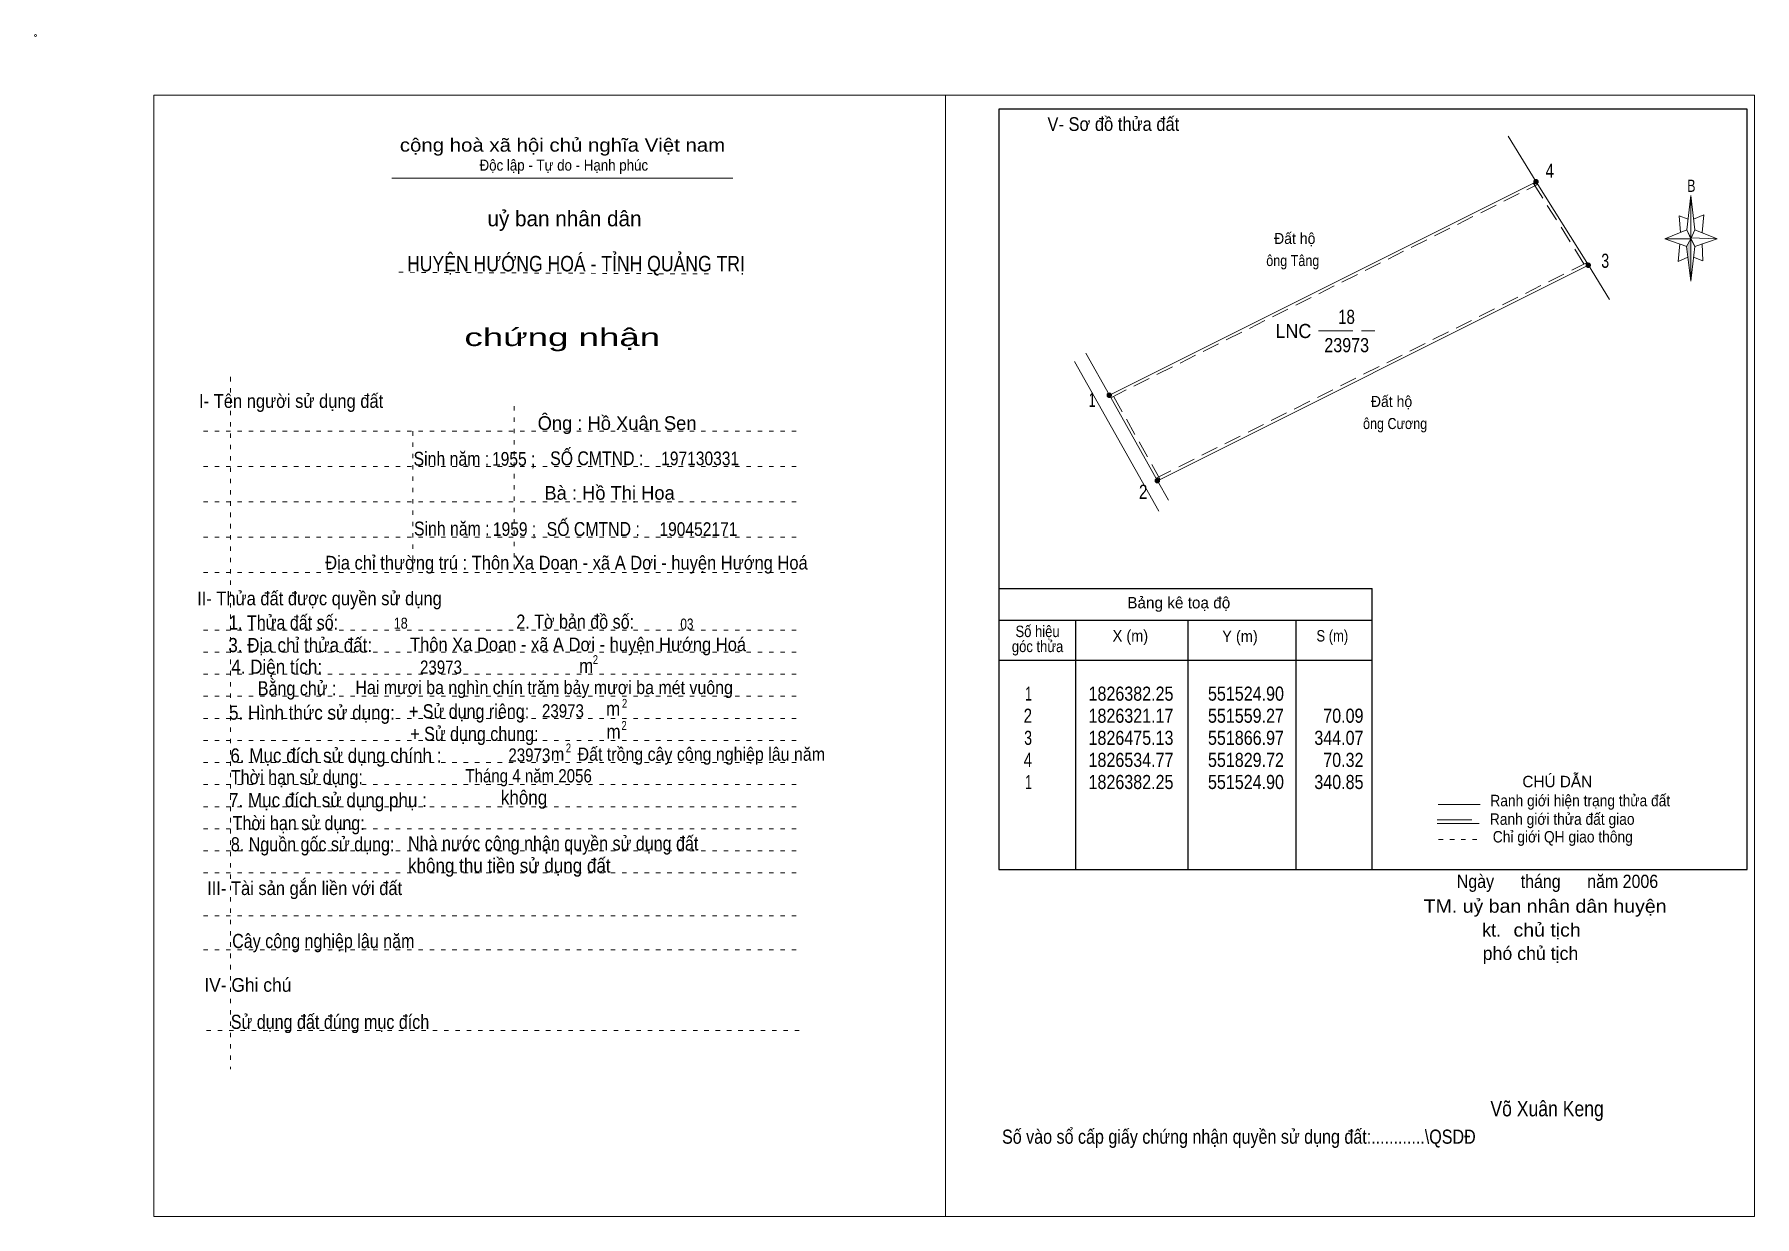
# Model space of a CAD drawing. Header units: centimetres. Extents: x -1.6 to 37.4, y -1.3 to 25.5.
import ezdxf
from ezdxf.enums import TextEntityAlignment as Align

# ---------------------------------------------------------------- set-up
doc = ezdxf.new("R2010")
doc.units = ezdxf.units.CM
doc.header["$LTSCALE"] = 0.13
for name, pattern in [('DOTTED', [1.5, 0.3, -1.2]), ('LONG_DASHED', [7.5, 6, -1.5]), ('MEDIUM_DASHED', [4.5, 3, -1.5])]:
    doc.linetypes.add(name, pattern=pattern)
for name, color, linetype, lineweight in [('1', 7, 'DOTTED', 13), ('10', 7, 'Continuous', 13), ('2', 7, 'Continuous', 25), ('3', 7, 'Continuous', 13), ('30', 7, 'Continuous', 13), ('32', 7, 'LONG_DASHED', 13), ('33', 7, 'LONG_DASHED', 13), ('35', 7, 'Continuous', 13)]:
    doc.layers.add(name, color=color, linetype=linetype, lineweight=lineweight)

msp = doc.modelspace()

# ---------------------------------------------------------------- hatches: boundary and pattern name
at = {"layer": '30'}
msp.add_hatch(color=256, dxfattribs=at).paths.add_polyline_path([(35.91, 20.87), (35.91, 19.91), (35.81, 20.69)])
at = {"layer": '32'}
for points in [[(32.4548, 22.1591, 1), (32.3548, 22.1591, 1)], [(33.6351, 20.2694, 1), (33.5351, 20.2694, 1)], [(22.7964, 17.3264, 1), (22.6964, 17.3264, 1)], [(23.8854, 15.3911, 1), (23.7854, 15.3911, 1)]]:
    msp.add_hatch(color=256, dxfattribs=at).paths.add_polyline_path(points)

# ---------------------------------------------------------------- linework, layer by layer
at = {"layer": '1', "linetype": 'Continuous'}
msp.add_line((6.51, 22.24), (14.23, 22.24), dxfattribs=at)
at = {"layer": '1'}
for p, q in [((6.67, 20.11), (13.82, 20.07)), ((2.86, 17.74), (2.86, 2.07)), ((9.28, 17.08), (9.28, 13.31)), ((2.25, 16.51), (15.75, 16.51)), ((6.99, 16.51), (6.99, 13.31)), ((2.25, 15.71), (15.75, 15.71)), ((2.25, 14.91), (15.75, 14.91)), ((2.25, 14.11), (15.75, 14.11)), ((2.25, 13.31), (15.75, 13.31)), ((2.25, 12.01), (15.75, 12.01)), ((2.25, 11.51), (15.75, 11.51)), ((2.25, 11.01), (15.75, 11.01)), ((2.25, 10.51), (15.75, 10.51)), ((2.25, 10.01), (15.75, 10.01)), ((2.25, 9.51), (15.75, 9.51)), ((2.25, 9.01), (15.75, 9.01)), ((2.25, 8.51), (15.75, 8.51)), ((2.25, 8.01), (15.75, 8.01)), ((2.25, 7.51), (15.75, 7.51)), ((2.25, 7.01), (15.75, 7.01)), ((2.25, 6.51), (15.75, 6.51)), ((2.25, 5.54), (15.75, 5.54)), ((2.25, 4.77), (15.75, 4.77)), ((2.32, 2.94), (15.82, 2.94))]:
    msp.add_line(p, q, dxfattribs=at)
at = {"layer": '10', "linetype": 'MEDIUM_DASHED'}
for p, q in [((22.78, 17.27), (32.44, 22.1)), ((32.35, 22.12), (33.53, 20.23)), ((33.56, 20.33), (23.81, 15.45)), ((23.9, 15.42), (22.81, 17.36))]:
    msp.add_line(p, q, dxfattribs=at)
at = {"layer": '10'}
for p, q in [((34.07, 19.49), (33.59, 20.27)), ((23.87, 14.7), (21.96, 18.09)), ((22.75, 17.33), (22.22, 18.28)), ((24.09, 14.95), (23.84, 15.39))]:
    msp.add_line(p, q, dxfattribs=at)
msp.add_lwpolyline([(31.77, 23.19), (31.77, 23.19), (32.41, 22.16)], dxfattribs=at)
msp.add_lwpolyline([(23.84, 15.39), (22.75, 17.33), (32.41, 22.16), (33.59, 20.27)], close=True, dxfattribs=at)
msp.add_circle((-1.55, 25.47), 0.025, dxfattribs=at)
at = {"layer": '2'}
for p, q in [((20.25, 12.95), (28.7, 12.95)), ((28.7, 6.59), (28.7, 12.95)), ((20.25, 12.23), (28.7, 12.23)), ((21.99, 6.59), (21.99, 12.23)), ((24.53, 10.89), (24.53, 12.23)), ((26.97, 12.23), (26.97, 6.59)), ((20.25, 11.33), (28.7, 11.33))]:
    msp.add_line(p, q, dxfattribs=at)
msp.add_lwpolyline([(37.18, 23.8), (20.25, 23.8), (20.25, 6.59), (37.18, 6.59)], close=True, dxfattribs=at)
msp.add_lwpolyline([(24.53, 6.59), (24.53, 10.39), (24.53, 10.89)], dxfattribs=at)
at = {"layer": '3'}
msp.add_line((19.04, 24.12), (19.04, -1.27), dxfattribs=at)
for points in [[(19.04, 24.12), (1.13, 24.12), (1.13, -1.27), (19.04, -1.27)], [(19.04, -1.27), (37.35, -1.27), (37.35, 24.12), (19.04, 24.12)]]:
    msp.add_lwpolyline(points, dxfattribs=at)
at = {"layer": '30'}
for p, q in [((35.82, 21.07), (35.91, 21.85)), ((36, 21.07), (36.5, 20.87)), ((35.82, 20.69), (35.32, 20.87)), ((36, 20.69), (35.91, 19.91)), ((36.16, 20.75), (36.18, 20.37)), ((36.18, 20.37), (35.97, 20.45))]:
    msp.add_line(p, q, dxfattribs=at)
for points in [[(35.91, 21.85), (36, 21.07), (35.91, 20.87)], [(35.91, 20.87), (35.32, 20.87), (35.82, 21.07), (36, 20.69), (36.5, 20.87), (35.91, 20.89)], [(35.91, 20.87), (35.91, 19.91), (35.81, 20.69)]]:
    msp.add_lwpolyline(points, close=True, dxfattribs=at)
for points in [[(35.97, 21.31), (36.2, 21.41), (36.16, 21.01)], [(35.91, 20.87), (35.82, 21.07), (35.32, 20.87)], [(35.85, 21.31), (35.64, 21.39), (35.67, 21.01)], [(35.66, 20.75), (35.62, 20.35), (35.84, 20.45)], [(35.91, 20.87), (36, 20.69), (36.5, 20.87)]]:
    msp.add_lwpolyline(points, dxfattribs=at)
at = {"layer": '32'}
for centre in [(32.4048, 22.1591), (33.5851, 20.2694), (22.7464, 17.3264), (23.8354, 15.3911)]:
    msp.add_circle(centre, 0.05, dxfattribs=at)
at = {"layer": '33'}
msp.add_line((27.48, 18.78), (28.76, 18.78), dxfattribs=at)
at = {"layer": '35'}
for p, q in [((30.19, 8.06), (31.14, 8.06)), ((30.17, 7.63), (31.12, 7.63))]:
    msp.add_line(p, q, dxfattribs=at)
at = {"layer": '35', "linetype": 'LONG_DASHED'}
msp.add_line((30.17, 7.71), (31.12, 7.71), dxfattribs=at)
at = {"layer": '35', "linetype": 'DOTTED'}
msp.add_line((30.2, 7.27), (31.19, 7.27), dxfattribs=at)

# ---------------------------------------------------------------- texts
at = {"layer": '1'}
for s, height, width, p in [('V- Sơ đồ thửa đất', 0.31, 0.9, (22.84, 23.31)), ('cộng hoà xã hội chủ nghĩa Việt nam', 0.3, 1.15, (10.375, 22.84)), ('Độc lập - Tự do - Hạnh phúc', 0.25, 0.9, (10.405, 22.41)), ('chứng nhận', 0.4, 1.55, (10.37, 18.44)), ('I- Tên người sử dụng đất', 0.31, 0.9, (4.235, 17.04)), ('II- Thửa đất được quyền sử dụng', 0.31, 0.9, (4.875, 12.57)), ('III- Tài sản gắn liền với đất', 0.31, 0.9, (4.54, 6.01)), ('IV- Ghi chú', 0.31, 0.95, (3.255, 3.82))]:
    msp.add_text(s, height=height, dxfattribs=dict(at, width=width)).set_placement(p, align=Align.CENTER)
msp.add_text('uỷ ban nhân dân', height=0.35, dxfattribs=at).set_placement((10.42, 21.15), align=Align.CENTER)
at = {"layer": '10'}
for s, width, p in [('  Đất hộ', 0.95, (26.3, 20.75)), ('ông Tâng', 0.85, (26.3, 20.25)), ('  Đất hộ', 0.95, (28.49, 17.06)), ('ông Cương', 0.85, (28.49, 16.56))]:
    msp.add_text(s, height=0.25, dxfattribs=dict(at, width=width)).set_placement(p)
for s, height, p in [('Ông : Hồ Xuân Sen', 0.31, (11.61, 16.54)), ('Bà : Hồ Thị Hoa', 0.31, (11.44, 14.96)), ('kt.  ', 0.3, (31.51, 5.07)), ('phó chủ tịch ', 0.3, (32.335, 4.54))]:
    msp.add_text(s, height=height, dxfattribs=at).set_placement(p, align=Align.CENTER)
for s, height, width, p in [('Sinh năm :', 0.3149, 0.85, (7.86, 15.73)), ('1955 ;', 0.31, 0.85, (9.27, 15.73)), ('SỐ CMTND :', 0.3149, 0.85, (11.15, 15.74)), ('197130331', 0.31, 0.85, (13.49, 15.74)), ('Sinh năm :', 0.3149, 0.85, (7.87, 14.15)), ('1959 ;', 0.31, 0.85, (9.29, 14.14)), ('SỐ CMTND :', 0.3149, 0.85, (11.07, 14.14)), ('190452171', 0.31, 0.85, (13.45, 14.14)), ('Địa chỉ thường trú : Thôn Xa Doan - xã A Dơi - huyện Hướng Hoá', 0.31, 0.9, (10.465, 13.38)), ('18', 0.25, 0.85, (6.715, 12.04)), ('03', 0.25, 0.8, (13.19, 12.02)), (' Thôn Xa Doan - xã A Dơi - huyện Hướng Hoá', 0.31, 0.9, (10.675, 11.53)), ('23973', 0.3, 0.85, (7.625, 11.02)), ('Hai mươi ba nghìn chín trăm bảy mươi ba mét vuông ', 0.3, 0.9, (10.01, 10.56)), ('23973', 0.3, 0.85, (10.385, 10.03)), ('m   Đất trồng cây công nghiệp lâu năm ', 0.3, 0.9, (13.265, 9.05)), ('23973', 0.3, 0.85, (9.625, 9.03)), ('Tháng 4 năm 2056 ', 0.3, 0.85, (9.655, 8.56)), ('Ngày      tháng      năm 2006', 0.3, 0.9, (32.89, 6.17)), ('TM. uỷ ban nhân dân huyện', 0.3, 1.1, (32.61, 5.61)), ('chủ tịch', 0.3, 1.1, (32.655, 5.07)), ('Võ Xuân Keng ', 0.35, 0.85, (32.71, 1))]:
    msp.add_text(s, height=height, dxfattribs=dict(at, width=width)).set_placement(p, align=Align.CENTER)
at = {"layer": '2'}
for s, height, width, p in [('HUYỆN HƯỚNG HOÁ - TỈNH QUẢNG TRỊ', 0.35, 0.85, (10.68, 20.13)), ('Số hiệu', 0.2591, 0.85, (21.125, 11.85)), ('3. Địa chỉ thửa đất:', 0.32, 0.9, (4.44, 11.51)), ('góc thửa', 0.2591, 0.85, (21.125, 11.51)), ('X (m)', 0.2591, 0.95, (23.225, 11.75)), ('Y (m)', 0.2591, 0.95, (25.705, 11.74)), ('S (m)', 0.2591, 0.85, (27.795, 11.75)), ('Số vào sổ cấp giấy chứng nhận quyền sử dụng đất:............\\QSDĐ', 0.32, 0.85, (25.68, 0.38))]:
    msp.add_text(s, height=height, dxfattribs=dict(at, width=width)).set_placement(p, align=Align.CENTER)
msp.add_text('Bảng kê toạ độ', height=0.2591, dxfattribs=at).set_placement((24.32, 12.5), align=Align.CENTER)
for s, height, width, p in [('1. Thửa đất số:', 0.32, 0.85, (2.83, 12.02)), ('2. Tờ bản đồ số:', 0.32, 0.85, (9.33, 12.04)), ('4. Diện tích:', 0.32, 0.9, (2.88, 11.02)), ('m', 0.32, 0.9, (10.75, 11.04)), ('2', 0.2, 0.8, (11.06, 11.24)), ('Bằng chử :', 0.32, 0.85, (3.48, 10.53)), ('5. Hình thức sử dụng:', 0.32, 0.9, (2.83, 9.98)), ('+ Sử dụng riêng:', 0.32, 0.85, (6.9, 10.01)), ('m', 0.32, 0.9, (11.36, 10.07)), ('2', 0.2, 0.8, (11.72, 10.25)), ('+ Sử dụng chung:', 0.32, 0.85, (6.93, 9.5)), ('m', 0.32, 0.9, (11.37, 9.55)), ('2', 0.2, 0.8, (11.71, 9.75)), ('6. Mục đích sử dụng chính : ', 0.32, 0.9, (2.86, 9.01)), ('2', 0.2, 0.8, (10.45, 9.24)), ('Thời hạn sử dụng: ', 0.32, 0.85, (2.87, 8.52)), ('7. Mục đích sử dụng phụ : ', 0.32, 0.9, (2.83, 8)), ('không', 0.32, 0.9, (8.98, 8.06)), ('Thời hạn sử dụng: ', 0.32, 0.85, (2.91, 7.48)), ('8. Nguồn gốc sử dụng: ', 0.32, 0.85, (2.87, 7)), ('Nhà nước công nhận quyền sử dụng đất  ', 0.32, 0.85, (6.88, 7.02)), ('không thu tiền sử dụng đất', 0.32, 0.9, (6.88, 6.52)), ('Cây công nghiệp lâu năm', 0.32, 0.85, (2.9, 4.81)), ('Sử dụng đất đúng mục đích', 0.32, 0.85, (2.87, 2.98))]:
    msp.add_text(s, height=height, dxfattribs=dict(at, width=width)).set_placement(p)
at = {"layer": '30', "width": 0.75}
msp.add_text('B', height=0.2756, dxfattribs=at).set_placement((35.92, 21.93), align=Align.CENTER)
at = {"layer": '30'}
for s, width, p in [('1', 0.65, (21, 10.41)), ('1826382.25', 0.85, (24.2, 10.41)), ('551524.90', 0.85, (26.7, 10.41)), ('551524.90', 0.85, (26.7, 10.41)), ('2', 0.8, (21, 9.91)), ('1826321.17', 0.85, (24.2, 9.91)), ('551559.27', 0.85, (26.7, 9.91)), ('70.09', 0.85, (28.5, 9.91)), ('3', 0.75, (21, 9.41)), ('1826475.13', 0.85, (24.2, 9.41)), ('551866.97', 0.85, (26.7, 9.41)), ('344.07', 0.85, (28.5, 9.41)), ('4', 0.8, (21, 8.91)), ('1826534.77', 0.85, (24.2, 8.91)), ('551829.72', 0.85, (26.7, 8.91)), ('70.32', 0.85, (28.5, 8.91)), ('1', 0.65, (21, 8.41)), ('1826382.25', 0.85, (24.2, 8.41)), ('551524.90', 0.85, (26.7, 8.41)), ('340.85', 0.85, (28.5, 8.41))]:
    msp.add_text(s, height=0.32, dxfattribs=dict(at, width=width)).set_placement(p, align=Align.RIGHT)
at = {"layer": '32'}
for s, width, p in [('4', 0.8, (32.715, 22.25)), ('3', 0.75, (33.97, 20.21)), ('1', 0.65, (22.36, 17.06)), ('2', 0.8, (23.515, 14.98))]:
    msp.add_text(s, height=0.32, dxfattribs=dict(at, width=width)).set_placement(p, align=Align.CENTER)
at = {"layer": '33'}
for s, width, p in [('18', 0.8, (28.115, 18.94)), ('23973', 0.85, (28.12, 18.3))]:
    msp.add_text(s, height=0.32, dxfattribs=dict(at, width=width)).set_placement(p, align=Align.CENTER)
at = {"layer": '33', "width": 0.95}
msp.add_text('LNC', height=0.32, dxfattribs=at).set_placement((27.32, 18.62), align=Align.RIGHT)
at = {"layer": '35'}
msp.add_text('CHÚ DẪN', height=0.2591, dxfattribs=at).set_placement((32.885, 8.45), align=Align.CENTER)
at = {"layer": '35', "width": 0.9}
for s, p in [('Ranh giới hiện trạng thửa đất', (33.405, 8.02)), ('Ranh giới thửa đất giao ', (33.04, 7.6)), ('Chỉ giới QH giao thông', (33.01, 7.2))]:
    msp.add_text(s, height=0.2591, dxfattribs=at).set_placement(p, align=Align.CENTER)

doc.saveas('drawing.dxf')
